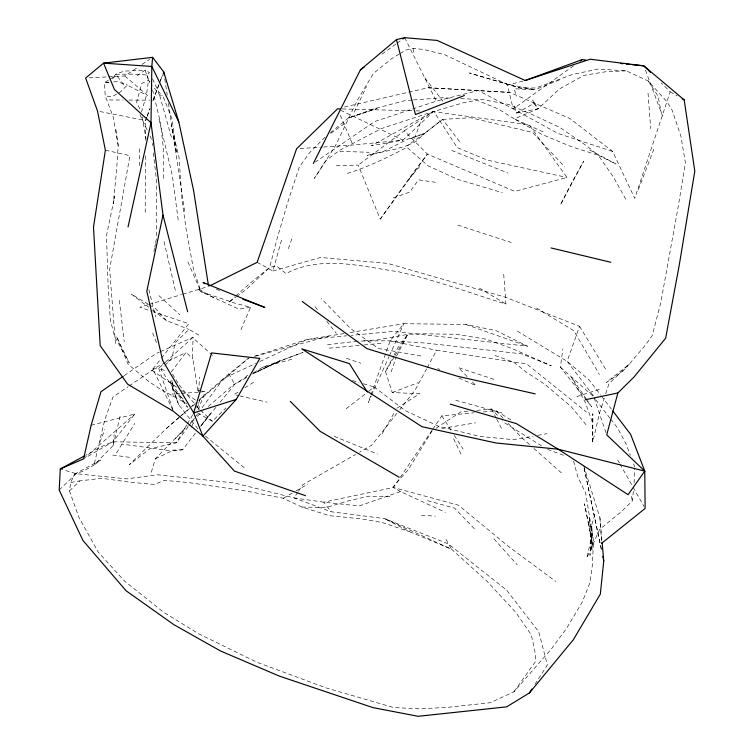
<?xml version="1.0" encoding="UTF-8"?>
<svg xmlns="http://www.w3.org/2000/svg" width="754" height="754" viewBox="0 0 754 754"><rect width="100%" height="100%" fill="white"/><g stroke="black" fill="none" stroke-linecap="round" stroke-linejoin="round"><path stroke-width="0.57" stroke-dasharray="3.77 2.83" d="M156.54 235.766L156.662 181.855L153.288 152.233M592.729 441.967L592.814 413.654L592.729 441.967L599.675 412.655L604.284 398.235M145.22 212.421L145.465 154.25M145.522 140.291L145.607 120.517L146.776 117.304M634.105 482.984L634.727 468.149M160.385 351.647L193.156 337.208L192.364 355.388L198.066 392.457M199.593 409.422L197.887 407.839L198.189 402.155M198.726 391.91L199.508 377.123M115.927 129.886L118.199 145.465L116.587 170.442L113.232 203.787L114.731 196.313L106.512 235.323L108.152 286.954L110.395 320.309L114.599 336.529L129.198 362.844L116.455 336.293L128.142 364.257L149.132 381.778L159.348 388.508L186.747 403.692M573.53 460.986L577.771 476.764L585.651 493.097L593.407 540.354L592.512 564.077L590.024 582.465L582.305 601.946L566.546 628.421L551.07 649.345L514.039 691.71L490.42 702.7L447.904 707.318L419.818 708.864L393.588 707.525L326.077 687.893L257.274 662.389L198.754 633.85L163.439 612.154L124.419 580.948L98.369 552.296L78.897 517.385L69.462 490.929L70.772 482.485L74.448 474.191L83.722 471.005L94.014 465.058L113.119 445.539L114.146 434.455M594.812 514.558L591.645 525.246L592.342 534.218L586.753 558.045L599.684 529.336L620.485 512.39L632.314 501.042L633.52 489.78M592.342 534.218L589.967 555.425L591.645 525.246L591.975 551.155L589.242 516.895L590.363 527.263M586.612 400.402L560.42 367.207L562.861 348.904M153.91 251.695L154.561 248.292M154.777 247.161L155.437 243.768M155.654 242.637L156.53 238.104M74.448 474.191L100.612 460.128L94.014 465.058L104.759 419.865L113.015 397L128.171 386.595M113.119 445.539L120.103 416.331M257.133 262.345L272.873 270.997L281.506 240.177M151.328 472.24L155.343 458.79L187.397 426.001M141.384 112.167L146.427 95.438L148.5 80.282L145.164 70.084L123.995 71.149L115.748 74.278L112.233 78.501M344.389 107.011L428.14 87.737L509.779 92.412L569.873 118.501L612.625 151.469L634.736 198.396L670.202 91.818L661.135 82.893M605.707 393.795L608.902 383.814L629.232 364.173L645.49 345.03L652.238 335.539L660.796 302.599L678.543 204.758L685.405 162.751L680.89 136.191L672.163 110.235L666.932 101.752L648.289 81.036L626.272 70.838L598.139 69.076L572.446 74.495L535.783 87.954L520.279 88.039L469.459 72.987L520.279 88.039L535.151 89.669L560.26 79.575M391.137 371.901L396.189 357.057M396.547 355.992L407.735 334.333L423.559 333.777L456.622 334.295L486.566 339.281L511.985 348.518L551.344 365.822L521.928 353.909L425.209 342.995L387.349 340.761L357.773 341.119M288.367 248.641L292.788 236.115M370.61 395.954L368.272 402.57L371.156 396.17M370.996 394.851L390.12 340.874L403.871 323.673L465.812 324.484L495.746 330.535L527.621 346.218L393.437 331.402L351.307 335.36M272.873 270.997L320.544 257.491L387.697 263.41L504.662 296.982L579.581 326.322L567.112 361.298L593.398 395.756M147.171 116.229L149.914 108.727M414.568 138.434L421.929 118.472M146.813 117.275L145.607 120.517L98.642 111.272M147.209 116.191L150.027 108.623M152.845 101.064L160.093 81.611M160.498 80.527L163.316 72.959M153.043 100.159L159.198 83.845M159.612 82.761L162.487 75.146M99.877 442.268L104.74 429.544M638.327 189.706L654.604 147.266M191.554 427.216L194.042 420.741M198.179 409.95L205.22 391.609L202.166 391.119M240.969 329.705L250.498 307.34L229.602 301.732L234.777 296.774M371.637 395.105L388.96 356.727M389.441 355.662L403.871 323.673L348.584 332.806M354.173 112.214L366.519 86.597M396.811 408.291L419.544 393.758L392.221 392.542L385.511 371.524L393.418 356.227M393.946 355.209L397.641 348.065L407.735 334.333L377.132 340.007L361.27 340.695M426.604 368.829L414.926 390.449L399.818 409.611M427.16 367.801L436.623 350.299L526.612 363.862L586.442 412.042M116.531 452.937L134.796 423.399M382.014 433.974L395.105 411.26M186.851 424.822L176.361 442.786L149.895 448.696L129.302 464.709L166.54 428.329L178.83 417.575M187.435 423.833L192.675 414.851M196.756 407.867L199.669 402.881L199.141 399.403M385.511 371.524L394.521 356.453M395.124 355.445L407.735 334.333M432.183 430.779L408.489 469.308L392.862 487.141M534.991 684.255L547.366 664.953L538.761 631.833L506.594 590.118L448.376 543.936L384.587 518.601L331.072 511.759L294.069 497.913L234.334 482.975L157.69 474.794L126.738 478.884L76.173 473.701L60.301 468.95M297.839 492.249L294.069 497.913L323.739 502.164L359.149 505.981L400.44 491.58L445.444 512.334M298.461 491.306L302.854 484.699L355.539 454.492M432.014 430.364L393.39 487.518L323.739 502.164L331.072 511.759M432.664 429.394L441.835 415.831L474.077 412.787M336.369 165.588L358.207 165.117L380.223 219.141L413.371 172.355L427.414 154.118L514.793 191.422L566.999 177.463L529.233 124.862L430.223 111.215M514.039 691.71L535.877 660.919L534.624 649.317L531.174 634.689L515.698 612.229L487.178 581.4L451.571 549.214L384.587 518.601L409.582 531.721L451.571 549.214L444.747 537.178M380.223 219.141L427.414 154.118L404.248 130.828L358.207 165.117M188.17 426.689L176.361 442.786L112.846 441.797L103.392 445.746L85.956 455.143M188.868 425.746L194.428 418.178M195.116 417.226L198.594 412.495M202.072 407.763L223.608 378.423L248.669 358.065L198.679 400.836M171.243 371.958L186.087 352.316L192.92 358.989M155.343 458.79L171.846 450.93L182.638 449.761L196.294 432.033M200.602 426.434L210.658 413.371L200.875 425.652M396.934 413.267L371.75 445.199L359.592 452.164M173.043 410.355L152.836 369.017L160.734 359.055M161.45 358.15L188.754 323.73L153.194 311.741M91.121 425.275L134.862 414.021L112.846 441.797L85.598 457.687M201.007 425.576L216.417 406.745M220.083 402.259L234.748 384.333L246.709 377.443M408.743 179.301L420.638 165.503M175.409 438.583L184.956 428.413M112.412 78.906L115.381 75.852L109.434 79.519M198.048 428.96L178.745 404.907L170.046 380.968L187.576 407.254L175.654 391.778L160.922 369.432L164.108 366.208M164.909 365.398L172.082 358.131L175.041 342.891L189 329.413L200.696 336.171M143.844 93.826L127.388 85.032L120.668 91.762L117.652 93.487M190.658 422.796L193.919 419.592M197.171 416.387L202.232 411.722M197.491 412.853L212.374 421.241L226.087 407.839M69.462 490.929L79.811 480.892L101.752 478.281L130.178 482.202L154.146 484.464L164.438 480.373L188.5 482.551L245.474 490.892L283.306 498.253L301.826 507.027L329.394 515.661L360.855 518.799L382.014 522.475L409.582 531.721M59.189 490.062L76.173 473.701M399.111 54.118L391.552 58.746L373.4 73.468L357.217 100.48L335.417 145.824L314.361 178.425L325.879 160.696L338.98 150.677L381.515 128.529L429.705 112.761L463.691 102.657L476.952 100.225L498.573 109.104L514.285 118.906L538.158 108.765L559.449 88.925L583.973 75.4L605.905 71.705L626.272 70.838M152.836 369.017L158.726 368.206L164.749 362.778M165.607 362.005L193.156 337.208M235.644 296.011L252.072 281.562L269.64 267.472L276.303 265.719L286.02 273.608C321.044 254.984 362.08 266.445 398.96 271.874C435.312 280.177 470.355 293.08 505.943 304.05L503.502 271.544M83.581 458.866L134.862 414.021M179.706 416.811L189.367 408.366M190.244 407.594L195.512 402.994M199.904 399.149L223.608 378.423L255.625 363.466M208.321 406.463L233.58 384.663L246.624 376.868M166.54 428.329L180.819 416.104M181.714 415.341L191.535 406.943M192.43 406.18L195.107 403.89M123.769 84.712L115.748 74.278L132.779 74.146L146.832 74.995L149.546 72.714L145.164 70.084L137.143 75.664M325.04 137.115L309.338 153.005L299.253 167.19L288 201.544L277.302 237.859L269.64 267.472L245.832 289.819L236.822 296.435M330.431 132.704L348.414 117.992L374.012 108.793L405.36 100.555L412.259 100.037M346.227 408.696L367.877 391.892M368.772 391.194L374.182 386.99L405.256 410.628L438.696 426.359L480.317 436.491L513.474 439.676L533.116 436.17M229.602 301.732L235.917 297.095M382.08 54.118L396.218 43.855M397.16 43.176L400.921 40.433M573.558 65.787L513.21 108.925L478.338 90.527L436.359 101.102L374.606 121.564L315.276 162.11M459.563 141.592L442.626 119.377L424.766 133.326L408.621 138.774L384.022 151.168L367.075 155.371L395.35 149.188L407.528 145.503L423.286 134.363L442.626 119.377L470.788 117.737L532.692 132.497L564.718 166.945M330.638 133.373L344.512 123.609M124.193 375.633L156.153 353.503L159.33 352.109M129.113 385.944L158.114 366.256L186.087 352.316M108.708 76.823L124.862 75.975L138.246 66.983M142.063 64.41L149.716 59.274M404.248 130.828L433.738 111.3L457.15 147.567L487.15 160.093L566.999 177.463M436.001 428.253L460.835 411.863L469.921 411.005M238 392.146L234.079 394.615L238.632 395.661M244.871 387.82L254.682 381.637M108.435 80.131L104.476 82.572L105.211 95.767L113.194 117.021L118.199 145.465M400.063 53.543L405.737 50.075L413.117 48.463L423.248 49.415L444.596 54.656L506.452 84.062L535.151 89.669M253.655 372.664L262.684 367.273L303.042 352.401L284.362 359.328L253.061 373.173M283.306 498.253L292.156 493.173M296.086 490.911L307.896 484.125M116.644 94.061L111.611 96.946L105.211 95.767M516.603 113.034L533.785 103.524L532.833 99.905L538.158 108.765L516.603 113.034L514.039 105.296M407.528 145.503L415.85 141.573L424.766 133.326L409.648 138.924M259.894 361.477L306.84 339.545L343.975 333.57M245.738 376.397L247.83 375.473M392.221 392.542L418.206 382.636M347.283 173.401C368.244 166.992 387.575 157.379 406.99 147.36L427.772 165.673L457.141 179.198L502.343 192.666M576.819 396.632L601.032 388.762M393.239 197.916L409.705 192.147L418.47 179.838L435.473 182.28M254.258 356.284L306.84 339.545L346.633 335.803M147.746 304.852L139.858 307.246L152.082 311.374M148.877 304.512L181.554 294.597M182.685 294.258L208.604 286.388M262.684 367.273L293.391 358.838M255.455 356.199L328.998 336.039M523.003 81.074L507.433 85.174L513.21 108.925L557.932 133.439L612.625 151.469M537.734 435.341L546.98 433.691M70.772 482.485L79.811 480.892M441.797 428.517L475.538 422.824M250.498 307.34L238.848 309.121L200.998 291.751L197.887 288.688L215.097 298.509M327.528 344.748L356.614 341.26M323.56 146.992L352.872 145.032L402.928 140.14L433.738 111.3L371.439 145.748L402.928 140.14L340.751 110.329M476.735 410.364L491.504 408.979L498.658 416.632M483.295 411.91L495.962 410.713L511.862 420.534M329.244 348.169L359.432 345.379M364.069 344.946L382.646 343.23M175.71 393.927L180.253 393.579M181.394 393.484L198.415 392.146M199.546 392.052L205.22 391.609M413.409 99.943L442.164 97.766L452.607 98.237M109.057 82.233L104.476 82.572L108.708 82.723M113.628 81.903L117.068 81.649L127.388 85.032M300.111 148.557L322.382 147.068M89.095 77.85L107.558 76.889M182.638 449.761L167.614 450.383L121.62 444.031M109.311 99.962L123.128 100.028M128.877 100.056L149.594 100.15M301.826 507.027L326.501 507.48L348.32 500.844L368.734 496.198L392.353 496.65M342.278 108.934L414.983 110.819M416.151 110.847L420.845 110.97M339.894 151.337L369.149 152.308M460.732 98.614L482.777 99.613L508.366 104.382L534.369 115.522L560.005 127.558L586.848 146.012L598.242 155.239L616.046 164.042L586.744 148.406M532.607 89.688L514.134 88.746L516.547 96.314M428.14 87.737L509.779 92.412M421.411 515.189L435.303 516.16M112.742 455.058L130.517 457.471M198.095 390.468L201.148 390.958M420.958 355.973L378.357 348.499L350.308 328.273L321.251 298.546M229.593 301.336L200.998 291.751L193.41 268.754L186.304 230.234L182.091 200.781L179.056 157.539L171.186 124.796L176.549 153.26L172.091 119.057L162.77 95.626L159.565 94.985L152.647 85.796M390.12 340.874L436.623 350.299M105.381 150.187L129.933 155.673L109.65 269.348L115.475 343.956M160.922 369.432L166.559 370.723M239.763 395.916L267.057 402.155M455.718 400.289L502.117 413.032M427.575 500.684L454.671 508.187L476.255 530.693M352.504 380.516L359.008 382.457M363.343 383.758L374.182 386.99M457.838 225.107L511.297 242.515M493.936 379.337L458.404 367.603L467.15 376.604M346.425 358.263L360.836 363.249M465.812 324.484L527.621 346.218M495.095 355.511L513.955 362.344L525.802 371.797L544.652 384.135L571.296 406.792L587.404 426.396M547.611 449.384L565.217 455.887M216.323 289.282L219.631 290.516M152.459 310.054L166.304 320.469L189 329.413M451.74 150.489L508.017 173.062M334.267 436.34L377.368 454.049M437.725 368.546L439.846 369.488M458.932 378.027L475.897 385.605L471.127 380.695M543.182 131.865L514.285 118.906L541.834 134.382L571.419 146.71L598.242 155.239L613.502 177.162L626.904 201.356M400.44 491.58L393.39 487.518L458.517 505.218L508.846 546.744L555.821 581.438M670.202 91.818L677.186 95.862M148.34 304.296L131.234 294.079L148.764 307.274M149.339 304.899L155.381 308.499L166.304 320.469M479.431 288.122L505.943 304.05M517.338 331.166L567.112 361.298L589.289 380.129L600.684 395.087M536.622 308.075L573.898 330.808L599.364 374.484M541.589 445.906L504.228 422.579L502.635 420.883M151.771 370.214L177.642 387.848M181.469 390.468L197.755 401.571M205.418 436.18L246.011 469.12M152.468 78.878L158.792 92.214L162.77 95.626M124.862 75.975L149.518 97.134M560.42 367.207L592.87 395.973L594.925 398.668M529.525 444.568L521.674 437.584L507.216 422.466M533.889 448.442L561.824 473.267M194.984 339.686L213.853 356.529M158.934 295.653L179.886 314.861M200.451 410.204L212.374 421.241M175.654 391.778L183.967 399.771M495.962 410.713L503.191 418.272M493.898 538.79L517.206 564.784M533.785 103.524L538.158 108.765M179.122 384.945L195.003 404.314M195.729 405.2L197.887 407.839M315.059 306.642L318.725 311.232M326.793 321.327L336.331 333.249M610.033 418.319L595.613 399.563M610.712 419.186L617.535 427.848L625.924 443.71L630.344 455.359M587.338 401.326L591.702 406.858L587.112 400.138M424.888 77.992L442.909 101.121M601.4 396.02L611.381 409.102M149.886 82.12L148.5 80.282L141.695 83.477L136.606 102.299L140.904 111.177M586.461 399.177L571.391 377.094L585.406 402.693L592.983 423.918M648.289 81.036L658.044 96.126L661.352 113.128M441.835 415.831L451.834 431.476M454.332 435.378L463.088 449.073M172.534 374.191L178.528 383.965M579.581 326.322L606.772 371.062M617.724 459.997L619.439 463.022M620.005 464.04L632.568 486.236M633.134 487.244L643.982 506.424M228.698 373.607L234.748 384.333M491.504 408.979L496.189 418.065M496.707 419.073L501.91 429.158M404.691 37.7L436.359 101.102M453.625 438.8L461.429 455.011M139.99 114.636L147.407 130.508M149.886 135.795L151.865 140.037M187.906 261.968L200.998 291.751M340.28 115.202L352.872 145.032M152.666 333.004L157.303 344.757M146.832 74.995L149.697 82.44M152.562 89.877L160.564 123.015L163.26 147.492L163.316 179.16M633.567 463.833L634.774 467.009M645.462 70.216L662.54 116.097M178.745 404.907L173.646 390.327L172.298 379.997M158.726 368.206L172.789 409.177M594.133 397.923L605.98 432.683M583.756 465.812L599.939 517.8L602.003 541.108M171.45 137.341L158.792 92.214M148.849 289.621L155.663 316.85M159 119.198L172.327 175.644L178.462 222.072M164.061 241.591L175.757 292.269M584.161 468.121L601.4 549.393M584.143 468.14L601.334 549.459M631.437 496.396L632.314 501.042M142.186 116.795L146.012 138.793M164.768 78.868L167.209 95.164M168.434 103.317L184.843 212.76M119.33 300.328L124.222 341.685M413.117 48.463L413.776 54.882M152.544 143.317L152.732 145.55M171.874 380.025L173.307 398.461M648.035 93.213L650.73 128.689M599.939 517.8L601.447 541.023M139.528 148.689L139.678 166.304M572.041 182.185L560.354 204.9L583.69 161.196L572.041 182.185M629.232 364.173L622.144 371.826L606.461 382.401L629.232 364.173M267.717 366.717L252.684 373.993L279.932 360.836L267.717 366.717M352.325 116.663L348.414 117.992L377 108.51L352.325 116.663M588.789 524.841L584.473 503.804L593.04 546.952L588.789 524.841"/><path stroke-width="1.13" d="M84.929 455.689L60.301 468.95L59.189 490.062L82.921 540.429L126.041 590.74L173.835 624.651L220.517 650.985L279.385 676.112L372.844 707.591L418.121 716.3L506.688 706.847L529.421 692.945L573.323 639.75L600.335 594.124L603.756 560.91L602.107 542.267M305.511 495.698L234.409 471.099L202.883 436.132L173.543 411.392L127.615 384.172L100.197 345.681L93.487 227.095L105.381 150.187L97.502 111.045L85.636 78.039L103.543 63.148L152.581 57.342L151.837 66.446L151.007 122.742L163.015 215.097L187.642 311.77M163.015 215.097L146.804 291.251L162.638 360.431L193.703 412.909L202.883 436.132L236.322 399.375L259.847 358.423L211.61 352.91L193.703 412.909L236.322 399.375M128.039 226.973L151.007 122.742L114.419 89.481L103.543 63.148L151.837 66.446L178.821 122.016L193.571 190.376L208.415 285.238M313.325 163.439L360.412 69.858L396.481 39.585L404.691 37.7L437.15 40.414L525.227 80.49L590.184 59.217L643.841 65.852L684.18 99.905L694.811 171.177L679.052 266.256L665.65 338.226L634.142 376.868L617.865 392.975L606.725 434.851L644.764 471.118L645.122 508.441L601.598 543.351M529.421 692.945L531.89 689.081M612.804 410.968L630.617 434.323L644.764 471.118L628.082 494.699L558.149 449.186L516.462 423.644L450.298 404.153M360.412 69.858L364.182 67.125M402.806 39.067L404.691 37.7M580.26 60.989L582.173 59.623L585.669 59.971M123.232 376.303L100.951 391.722L91.121 425.275L83.581 458.866L60.301 468.95M209.659 285.87L257.133 262.345L296.586 148.792L337.585 108.812L339.931 108.878M464.36 95.513L415.463 114.57L396.481 39.585M525.227 80.49L582.173 59.623M585.33 399.761L617.865 392.975M620.57 63.496L622.898 63.732M626.385 64.09L629.882 64.439M632.201 64.674L643.841 65.852L650.429 72.346M535.208 393.871L457.424 376.227L367.047 348.678L302.222 301.487M551.061 247.943L610.844 262.279M644.764 471.118L558.149 449.186L495.925 442.984L421.986 426.707L301.751 348.857L349.432 363.617L366.84 391.251M242.807 299.197L264.871 307.453L203.062 282.467L204.909 283.777M682.181 98.746L684.18 99.905M399.243 477.282L320.101 431.316L290.281 401.382M152.581 57.342L163.712 71.884L178.821 122.016M602.814 556.311L603.756 560.91M163.712 71.884L164.24 75.372"/></g></svg>
